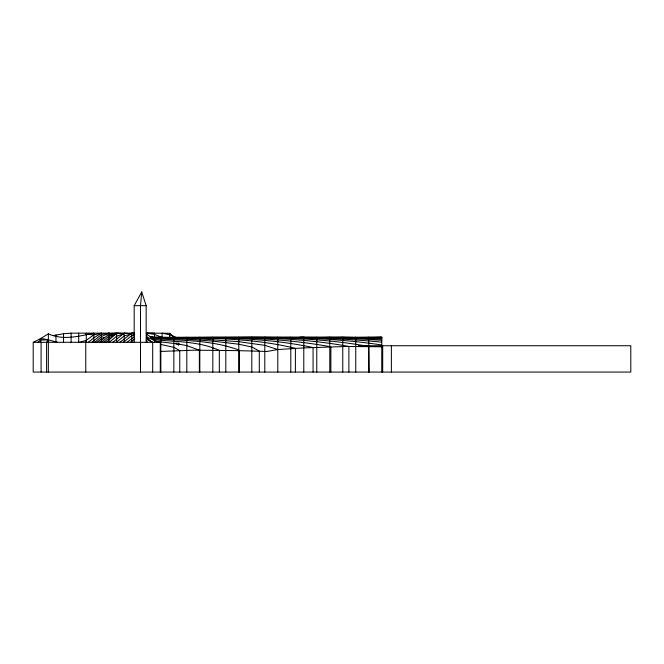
<?xml version="1.0" encoding="UTF-8"?>
<svg xmlns="http://www.w3.org/2000/svg" width="664" height="664" viewBox="0 0 664 664"><rect width="100%" height="100%" fill="white"/><g stroke="black" fill="none" stroke-linecap="round" stroke-linejoin="round"><path stroke-width="1" d="M146.163 342.3L146.163 305.672L141.739 291.936L140.494 305.672L140.494 372.064M101.451 342.3L101.451 333.145L93.865 334.863L86.278 340.341L85.772 342.3L85.772 372.064M134.178 342.3L134.178 305.672L141.739 291.936M39.873 339.993L40.786 338.449L48.364 333.793C63.196 340.673 78.833 336.192 93.865 333.145L93.865 342.3M94.836 342.3L101.451 336.573L109.029 333.145L113.768 335.096M97.11 342.3L101.451 338.549L104.29 337.32M99.392 342.3L109.029 333.95L111.876 334.839M101.667 342.3L109.029 335.926L116.615 333.361L124.193 333.552L116.615 333.145L109.029 333.61M103.949 342.3L109.029 337.893L116.615 333.361L116.615 342.3M106.223 342.3L116.615 333.369M130.526 342.3L134.809 338.764M109.211 342.3L116.615 336.283L123.247 333.892M112.789 342.3L124.193 333.145L130.833 333.668M116.366 342.3L124.193 335.926L130.833 334.017M119.935 342.3L131.779 333.145L134.626 333.444L131.779 333.145L131.779 342.3M123.512 342.3L131.779 335.577L134.626 334.664M127.09 342.3L134.311 336.706M88.312 342.3L93.865 337.793L101.451 333.145M91.914 342.3L101.451 334.548L109.029 333.145L109.029 342.3M37.848 342.3L40.786 340.026L48.364 339.86L57.536 342.3M33.474 342.3L40.786 338.449L48.364 339.86L46.588 342.3L46.588 372.064M79.713 342.3L86.278 340.341M160.29 351.455L194.386 350.177L238.808 350.658M53.103 335.611L63.528 333.743L71.114 333.145L134.626 333.145M131.779 335.577L133.672 335.171M381.758 346.782L345.944 346.467L303.78 347.919L277.801 349.538L267.069 351.455L239.314 350.667L238.808 350.044C211.169 339.661 180.915 340.698 151.84 338.466M304.519 337.312L299.68 337.337L342.773 337.229L381.758 338.134M150.72 337.295L152.878 337.179L150.139 337.179M248.801 337.644L329.776 337.312L381.758 339.03M288.79 337.636L303.008 337.337M327.775 337.652L381.758 337.221L381.758 372.064M169.835 337.644C240.468 337.188 311.35 335.195 381.758 342.151M208.82 337.661C262.172 336.997 316.106 336.889 368.761 346.459L369.109 372.064M347.77 337.652L381.758 337.154M228.814 337.652C279.834 336.772 331.203 337.387 381.758 344.973M268.796 337.644C306.461 336.606 344.176 337.652 381.758 340.317M308.785 337.636L342.773 337.154L381.758 337.536M150.836 337.619C210.505 337.096 270.87 335.843 329.776 346.625L330.871 346.923L330.871 372.064M189.829 337.636C242.883 337.046 296.526 336.905 348.874 346.434L348.874 372.064M368.761 337.611L381.758 337.345M151.425 337.246C205.334 337.719 260.105 336.241 313.076 347.546L313.076 372.064M178.442 343.23L175.371 343.246L176.84 344.467L179.903 344.458L178.442 343.23L178.442 345.297M134.178 305.672L146.163 305.672M154.529 337.304L154.529 333.145L146.943 333.145L169.693 333.278L173.487 336.391M358.303 345.736L630.8 345.736L630.8 372.064L33.2 372.064L33.2 342.3L160.29 342.3L160.29 372.064M150.836 337.163C199.051 338.341 248.294 336.756 295.389 348.343L295.389 372.064M150.836 337.312L199.822 338.839L238.808 341.694L264.795 345.346L277.793 349.53M150.836 337.719L186.825 339.213L212.82 341.105L238.808 344.234L251.805 346.981L259.292 351.04L259.292 372.064M152.662 339.553C174.914 341.968 198.702 340.906 219.336 350.426L219.336 372.064M86.278 334.183L93.865 334.863M155.044 341.254L175.96 343.703M146.943 333.145L154.529 334.399L162.116 337.511L162.116 333.145L169.693 334.814L176.333 337.536M179.728 344.292L186.825 345.62L199.358 350.227L199.358 372.064M160.837 344.45L173.835 347.363L179.753 350.492L179.753 372.064M158.663 342.3L146.943 337.154L149.857 340.831M152.18 342.3L146.943 338.897L152.687 342.3L152.687 372.064M109.029 333.95L110.714 335.137M156.413 341.794L146.943 334.133L146.943 342.3M391.37 345.736L391.37 372.064M382.696 345.736L382.696 372.064M368.761 337.154L368.761 372.064M355.763 337.179L355.763 372.064M342.773 337.154L342.773 372.064M329.776 337.154L329.776 372.064M316.778 337.179L316.778 372.064M303.78 337.154L303.78 372.064M290.791 337.154L290.791 372.064M277.793 337.179L277.793 372.064M264.795 337.154L264.795 372.064M251.805 337.154L251.805 372.064M239.314 350.667L239.314 372.064M238.808 337.179L238.808 372.064M225.81 337.154L225.81 372.064M212.82 337.154L212.82 372.064M199.822 337.171L199.822 372.064M186.825 337.154L186.825 372.064M173.835 337.163L173.835 372.064M169.693 333.278L169.693 337.719M160.837 337.171L160.837 372.064M154.529 340.267L154.529 342.3M124.193 333.145L124.193 342.3M86.278 333.145L86.278 342.3M78.701 333.145L78.701 342.3M71.114 333.145L71.114 342.3M63.528 333.743L63.528 342.3M55.95 334.863L55.95 342.3M48.364 333.793L48.331 372.064M41.085 342.3L41.085 372.064M40.786 338.449L40.786 342.3"/></g></svg>
